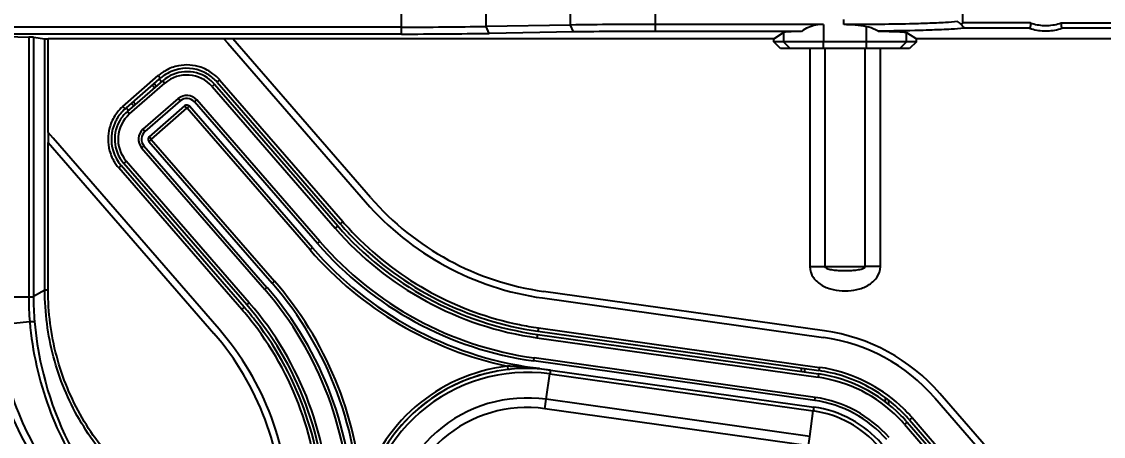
# Model space of a CAD drawing. Header units: millimetres. Extents: x -1070 to 42146, y 1440 to 12921.
# Drawn here: x 7016.2 to 7177.9, y 3689.3 to 3751.3 of the extents above; entities that cross this region are included whole.
import ezdxf

# ---------------------------------------------------------------- set-up
doc = ezdxf.new("R2010")
doc.units = ezdxf.units.MM
doc.layers.add('DIM', color=4, linetype='Continuous')
doc.styles.get("Standard").update_dxf_attribs({"font": 'arial.ttf'})
doc.dimstyles.new('ISO-200', dxfattribs={"dimtxt": 30, "dimasz": 25, "dimexe": 1.25, "dimexo": 5, "dimgap": 5, "dimtad": 1, "dimtoh": 1, "dimdec": 1, "dimdsep": 46, "dimtxsty": 'Standard', "dimcen": 2.5, "dimadec": 0, "dimazin": 0, "dimtfac": 1, "dimtdec": 1, "dimtmove": 0, "dimatfit": 3, "dimfxl": 1, "dimarcsym": 0})

# ---------------------------------------------------------------- blocks, each defined once
blk = doc.blocks.new('*D143')
at = {"layer": 'Defpoints', "color": 0, "transparency": 16777216}
for p in [(7224.27, 3872.5), (6764.27, 3662.83), (7224.27, 3662.83)]:
    blk.add_point(p, dxfattribs=at)
at = {"layer": 'DIM', "color": 0, "lineweight": -2, "transparency": 16777216}
for p, q in [((6764.27, 3667.83), (6764.27, 3873.75)), ((6789.27, 3872.5), (7199.27, 3872.5)), ((7224.27, 3667.83), (7224.27, 3873.75))]:
    blk.add_line(p, q, dxfattribs=at)
at = {"layer": 'DIM', "color": 0, "transparency": 16777216}
for points in [[(6789.27, 3876.66), (6789.27, 3868.33), (6764.27, 3872.5)], [(7199.27, 3876.66), (7199.27, 3868.33), (7224.27, 3872.5)]]:
    blk.add_solid(points, dxfattribs=at)
at = {"layer": 'DIM', "color": 0, "lineweight": -3, "transparency": 16777216, "insert": (7006.63, 3896.92), "char_height": 30, "attachment_point": 5}
blk.add_mtext('460 [1\'-6 1/8"]', dxfattribs=at)

msp = doc.modelspace()

# ---------------------------------------------------------------- linework, layer by layer
at = {"color": 7, "linetype": 'Continuous', "lineweight": -3}
for p, q in [((7072.962, 3750.487), (7072.962, 3762.289)), ((7085.64, 3750.589), (7085.64, 3762.136)), ((7098.247, 3750.794), (7098.247, 3761.828)), ((7110.925, 3750.889), (7110.925, 3761.686)), ((7156.855, 3751.105), (7156.855, 3761.02)), ((7139.073, 3750.854), (7139.073, 3751.627)), ((7156.855, 3751.105), (7156.624, 3750.934)), ((7166.987, 3751.105), (7156.855, 3751.105)), ((7171.563, 3751.105), (7181.775, 3751.105)), ((7072.962, 3750.487), (6915.587, 3750.487)), ((7072.962, 3749.452), (6915.587, 3749.452)), ((7072.962, 3749.452), (7072.962, 3750.487)), ((7098.247, 3750.794), (7085.64, 3750.589)), ((7086.078, 3749.554), (7085.64, 3750.589)), ((7098.684, 3749.759), (7086.078, 3749.554)), ((7098.684, 3749.759), (7098.247, 3750.794)), ((7110.925, 3749.854), (7110.925, 3750.889)), ((7136.059, 3750.889), (7110.925, 3750.889)), ((7132.744, 3749.854), (7110.925, 3749.854)), ((7128.62, 3748.726), (7130.068, 3749.69)), ((7130.068, 3749.69), (7130.068, 3748.276)), ((7136.059, 3750.889), (7136.059, 3748.276)), ((7142.49, 3748.276), (7142.49, 3750.533)), ((7148.481, 3749.69), (7149.929, 3748.726)), ((7148.481, 3748.276), (7148.481, 3749.69)), ((7166.856, 3750.305), (7157.064, 3750.305)), ((7182.561, 3750.305), (7171.693, 3750.305)), ((7012.291, 3749.13), (7017.256, 3748.997)), ((7017.256, 3748.997), (7017.256, 3710.122)), ((7017.97, 3748.96), (7017.97, 3710.224)), ((7017.97, 3748.96), (7019.668, 3748.739)), ((7019.668, 3734.753), (7019.668, 3748.739)), ((7020.151, 3734.753), (7020.151, 3748.726)), ((7046.43, 3748.726), (7020.151, 3748.726)), ((7046.43, 3748.726), (7047, 3748.07)), ((7047.755, 3748.726), (7046.43, 3748.726)), ((7047, 3748.07), (7067.59, 3724.384)), ((7068.345, 3725.04), (7047.755, 3748.726)), ((7128.62, 3748.726), (7047.755, 3748.726)), ((7128.62, 3748.276), (7128.62, 3748.726)), ((7129.622, 3747.276), (7128.62, 3748.276)), ((7130.068, 3748.276), (7128.62, 3748.276)), ((7131.066, 3747.276), (7130.068, 3748.276)), ((7130.155, 3748.276), (7130.068, 3748.276)), ((7131.929, 3748.276), (7130.155, 3748.276)), ((7133.151, 3748.276), (7131.929, 3748.276)), ((7133.837, 3748.276), (7133.151, 3748.276)), ((7135.303, 3748.276), (7133.837, 3748.276)), ((7136.059, 3748.276), (7135.303, 3748.276)), ((7136.059, 3747.276), (7136.059, 3748.276)), ((7142.49, 3748.276), (7136.059, 3748.276)), ((7142.49, 3747.276), (7142.49, 3748.276)), ((7144.712, 3748.276), (7142.49, 3748.276)), ((7145.398, 3748.276), (7144.712, 3748.276)), ((7146.62, 3748.276), (7145.398, 3748.276)), ((7148.481, 3748.276), (7146.62, 3748.276)), ((7147.483, 3747.276), (7148.481, 3748.276)), ((7149.929, 3748.276), (7148.481, 3748.276)), ((7149.929, 3748.276), (7148.927, 3747.276)), ((7149.929, 3748.276), (7149.929, 3748.726)), ((7193.033, 3748.726), (7149.929, 3748.726)), ((7130.068, 3747.276), (7129.622, 3747.276)), ((7131.066, 3747.276), (7130.068, 3747.276)), ((7132.618, 3747.276), (7131.066, 3747.276)), ((7133.64, 3747.276), (7132.618, 3747.276)), ((7135.413, 3747.276), (7133.64, 3747.276)), ((7134.001, 3747.276), (7134.001, 3714.726)), ((7136.059, 3747.276), (7135.413, 3747.276)), ((7142.49, 3747.276), (7136.059, 3747.276)), ((7136.245, 3747.276), (7136.245, 3714.726)), ((7142.304, 3714.726), (7142.304, 3747.276)), ((7144.909, 3747.276), (7142.49, 3747.276)), ((7144.548, 3714.726), (7144.548, 3747.276)), ((7145.931, 3747.276), (7144.909, 3747.276)), ((7147.404, 3747.276), (7145.931, 3747.276)), ((7147.483, 3747.276), (7147.404, 3747.276)), ((7148.481, 3747.276), (7147.483, 3747.276)), ((7148.927, 3747.276), (7148.481, 3747.276)), ((7031.345, 3738.642), (7036.628, 3743.234)), ((7036.628, 3743.234), (7036.956, 3742.857)), ((7031.862, 3738.429), (7036.768, 3742.693)), ((7032.001, 3737.887), (7037.284, 3742.48)), ((7032.329, 3737.51), (7037.612, 3742.102)), ((7035.743, 3741.802), (7036.071, 3741.425)), ((7036.013, 3742.037), (7036.341, 3741.66)), ((7036.768, 3742.693), (7036.956, 3742.857)), ((7037.096, 3742.316), (7036.768, 3742.693)), ((7037.284, 3742.48), (7037.612, 3742.102)), ((7045.044, 3741.937), (7044.666, 3741.609)), ((7044.666, 3741.609), (7063.062, 3720.448)), ((7045.044, 3741.937), (7063.439, 3720.776)), ((7045.798, 3742.593), (7045.421, 3742.265)), ((7045.421, 3742.265), (7063.816, 3721.104)), ((7045.798, 3742.593), (7064.194, 3721.432)), ((7039.608, 3739.807), (7034.325, 3735.214)), ((7039.909, 3739.461), (7039.608, 3739.807)), ((7031.345, 3738.642), (7031.673, 3738.265)), ((7031.673, 3738.265), (7031.862, 3738.429)), ((7031.862, 3738.429), (7032.19, 3738.051)), ((7032.945, 3738.707), (7032.617, 3739.085)), ((7033.215, 3738.942), (7032.887, 3739.319)), ((7039.909, 3739.461), (7034.626, 3734.868)), ((7040.565, 3738.706), (7035.282, 3734.114)), ((7040.865, 3738.36), (7035.582, 3733.768)), ((7040.865, 3738.36), (7040.565, 3738.706)), ((7040.924, 3738.356), (7041.27, 3738.657)), ((7059.32, 3717.195), (7040.924, 3738.356)), ((7059.665, 3717.495), (7041.27, 3738.657)), ((7042.025, 3739.313), (7042.371, 3739.613)), ((7060.42, 3718.151), (7042.025, 3739.313)), ((7060.766, 3718.452), (7042.371, 3739.613)), ((7032.001, 3737.887), (7032.329, 3737.51)), ((7034.626, 3734.868), (7034.325, 3735.214)), ((7019.668, 3733.228), (7019.668, 3734.753)), ((7020.151, 3734.753), (7020.151, 3733.228)), ((7020.906, 3733.884), (7020.151, 3734.753)), ((7045.703, 3705.358), (7020.906, 3733.884)), ((7035.578, 3733.709), (7035.232, 3733.408)), ((7035.232, 3733.408), (7053.628, 3712.247)), ((7035.582, 3733.768), (7035.282, 3734.114)), ((7035.578, 3733.709), (7053.974, 3712.547)), ((7019.668, 3711.204), (7019.668, 3733.228)), ((7020.151, 3733.228), (7044.949, 3704.702)), ((7020.151, 3711.204), (7020.151, 3733.228)), ((7034.478, 3732.752), (7034.132, 3732.452)), ((7034.132, 3732.452), (7052.527, 3711.29)), ((7034.478, 3732.752), (7052.873, 3711.591)), ((7031.459, 3730.128), (7031.836, 3730.456)), ((7049.854, 3708.967), (7031.459, 3730.128)), ((7050.232, 3709.295), (7031.836, 3730.456)), ((7030.704, 3729.472), (7031.082, 3729.8)), ((7049.1, 3708.31), (7030.704, 3729.472)), ((7049.477, 3708.639), (7031.082, 3729.8)), ((7063.439, 3720.776), (7063.062, 3720.448)), ((7064.194, 3721.432), (7063.816, 3721.104)), ((7059.32, 3717.195), (7059.665, 3717.495)), ((7060.42, 3718.151), (7060.766, 3718.452)), ((7134.001, 3714.726), (7136.245, 3714.726)), ((7136.245, 3714.726), (7142.304, 3714.726)), ((7144.548, 3714.726), (7142.304, 3714.726)), ((7053.974, 3712.547), (7053.628, 3712.247)), ((7019.668, 3711.204), (7017.97, 3710.224)), ((7020.151, 3711.204), (7019.668, 3711.204)), ((7052.873, 3711.591), (7052.527, 3711.29)), ((7136.204, 3705.1), (7094.197, 3711.003)), ((7017.256, 3710.122), (7012.291, 3710.122)), ((7049.854, 3708.967), (7050.232, 3709.295)), ((7094.058, 3710.013), (7136.065, 3704.109)), ((7049.1, 3708.31), (7049.477, 3708.639)), ((7017.409, 3706.432), (7012.481, 3705.975)), ((7093.293, 3704.566), (7093.223, 3704.071)), ((7093.293, 3704.566), (7135.299, 3698.663)), ((7093.432, 3705.557), (7093.362, 3705.062)), ((7093.362, 3705.062), (7135.369, 3699.158)), ((7093.432, 3705.557), (7135.438, 3699.653)), ((7093.223, 3704.071), (7135.23, 3698.168)), ((7092.736, 3700.605), (7092.8, 3701.059)), ((7134.806, 3695.156), (7092.8, 3701.059)), ((7088.81, 3699.818), (7088.868, 3699.322)), ((7088.891, 3699.815), (7088.81, 3699.818)), ((7134.742, 3694.702), (7092.736, 3700.605)), ((7093.603, 3699.474), (7095.23, 3699.245)), ((7132.775, 3699.018), (7132.775, 3699.523)), ((7133.275, 3698.947), (7133.275, 3699.452)), ((7135.438, 3699.653), (7135.369, 3699.158)), ((7094.616, 3694.874), (7095.149, 3698.665)), ((7095.23, 3699.245), (7095.149, 3698.665)), ((7095.149, 3698.665), (7134.522, 3693.131)), ((7095.23, 3699.245), (7134.603, 3693.711)), ((7135.299, 3698.663), (7135.23, 3698.168)), ((7094.419, 3693.473), (7094.616, 3694.874)), ((7133.989, 3689.34), (7094.616, 3694.874)), ((7134.742, 3694.702), (7134.806, 3695.156)), ((7145.275, 3695.144), (7145.275, 3694.768)), ((7145.275, 3694.768), (7145.275, 3694.509)), ((7145.775, 3694.768), (7145.775, 3694.131)), ((7152.684, 3695.086), (7175.675, 3668.637)), ((7176.43, 3669.293), (7153.439, 3695.742)), ((7133.792, 3687.94), (7094.419, 3693.473)), ((7133.989, 3689.34), (7134.522, 3693.131)), ((7134.603, 3693.711), (7134.522, 3693.131)), ((7148.533, 3691.477), (7148.156, 3691.149)), ((7148.533, 3691.477), (7171.525, 3665.029)), ((7149.288, 3692.133), (7148.911, 3691.805)), ((7148.911, 3691.805), (7171.902, 3665.357)), ((7149.288, 3692.133), (7172.279, 3665.685)), ((7148.156, 3691.149), (7171.147, 3664.701)), ((7133.792, 3687.94), (7133.989, 3689.34))]:
    msp.add_line(p, q, dxfattribs=at)
for centre, radius, start, end in [((7137.026, 3723.586), 33.645, 54.37453, 55.4678), ((7169.275, 3757.826), 7.1, 251.20149, 267.90276), ((7169.275, 3757.826), 7.1, 272.09723, 288.79988), ((7073.369, 4491.155), 740.667, 269.968484, 270.949244), ((7073.383, 4542.126), 792.674, 269.969533, 270.917575), ((7110.812, 2917.907), 832.982, 89.992211, 90.86428), ((7110.816, 2973.38), 776.473, 89.991933, 90.895177), ((7103.052, 3712.931), 65.682, 34.68136, 35.35071), ((7169.275, 3757.826), 7.9, 252.19459, 268.02127), ((7169.275, 3757.826), 7.9, 268.02127, 271.97873), ((7169.275, 3757.826), 7.1, 267.90276, 272.09723), ((7169.275, 3757.826), 7.9, 271.97873, 279.89268), ((7169.275, 3757.826), 7.9, 279.89268, 287.80542), ((7040.893, 3738.329), 6.5, 101.2195, 119.14648), ((7040.893, 3738.329), 6.5, 71.12773, 101.2195), ((7040.893, 3738.329), 6.5, 125.029, 131), ((7040.893, 3738.329), 6, 124.99977, 131), ((7040.893, 3738.329), 6.5, 119.14648, 125.029), ((7040.893, 3738.329), 5.5, 56, 131), ((7040.893, 3738.329), 6, 112.99932, 124.99977), ((7040.893, 3738.329), 5, 41, 131), ((7040.893, 3738.329), 6, 106.99906, 112.99932), ((7040.893, 3738.329), 6, 64.99952, 106.99906), ((7040.893, 3738.329), 6.5, 53.09694, 71.12773), ((7040.893, 3738.329), 6, 58.99963, 64.99952), ((7040.893, 3738.329), 6, 41, 58.99963), ((7040.893, 3738.329), 6.5, 41, 53.09694), ((7040.893, 3738.329), 5.5, 41, 56), ((7040.893, 3738.329), 1.958, 41, 131), ((7040.893, 3738.329), 1.5, 41, 131), ((7035.61, 3733.736), 6.5, 131, 143.09694), ((7035.61, 3733.736), 6, 131, 148.99963), ((7040.893, 3738.329), 0.5, 41, 131), ((7040.893, 3738.329), 0.0417, 41, 131), ((7035.61, 3733.736), 6.5, 143.09694, 161.12773), ((7035.61, 3733.736), 5.5, 146, 221), ((7035.61, 3733.736), 6, 148.99963, 154.99952), ((7035.61, 3733.736), 5, 131, 221), ((7035.61, 3733.736), 5.5, 131, 146), ((7035.61, 3733.736), 6.5, 161.12773, 191.2195), ((7035.61, 3733.736), 6, 154.99952, 196.99906), ((7035.61, 3733.736), 1.958, 131, 221), ((7035.61, 3733.736), 1.5, 131, 221), ((7035.61, 3733.736), 0.5, 131, 221), ((7035.61, 3733.736), 0.0417, 131, 221), ((7035.61, 3733.736), 6.5, 191.2195, 209.14648), ((7035.61, 3733.736), 6, 196.99906, 202.99932), ((7035.61, 3733.736), 6.5, 209.14648, 215.029), ((7035.61, 3733.736), 6, 202.99932, 214.99977), ((7035.61, 3733.736), 6, 214.99977, 221), ((7035.61, 3733.736), 6.5, 215.029, 221), ((7100.042, 3752.594), 43, 221, 262), ((7100.042, 3752.594), 42, 221, 262), ((7100.042, 3752.594), 49, 221, 262), ((7100.042, 3752.594), 48.5, 221, 262), ((7100.042, 3752.594), 48, 221, 224.41667), ((7100.042, 3752.594), 47.5, 221, 224.41991), ((7100.042, 3752.594), 48, 224.41667, 262), ((7100.042, 3752.594), 47.5, 224.41991, 258.58001), ((7100.042, 3752.594), 53.958, 221, 257.98531), ((7100.042, 3752.594), 53.5, 221, 262), ((7100.042, 3752.594), 52.5, 221, 262), ((7100.042, 3752.594), 52.042, 221, 262), ((7013.251, 3677.148), 53.958, 4.01469, 41), ((7013.251, 3677.148), 52.042, 0, 41), ((7013.251, 3677.148), 52.5, 0, 41), ((7013.251, 3677.148), 53.5, 0, 41), ((7056.929, 3709.915), 39.674, 179.70121, 185.03762), ((7057.693, 3709.987), 39.723, 179.65851, 185.06359), ((7013.251, 3677.148), 49, 0, 41), ((7013.251, 3677.148), 47.5, 37.58001, 41), ((7013.251, 3677.148), 48, 37.58333, 41), ((7013.251, 3677.148), 48.5, 0, 41), ((7013.251, 3677.148), 47.5, 0, 37.58001), ((7013.251, 3677.148), 48, 0, 37.58333), ((7100.042, 3752.594), 47.5, 258.58001, 262), ((7013.251, 3677.148), 42, 0, 41), ((7013.251, 3677.148), 43, 0, 41), ((7132.307, 3677.372), 28, 41, 82), ((7132.307, 3677.372), 27, 41, 82), ((7091.751, 3674.488), 25, 82, 180), ((7091.751, 3674.488), 25.5, 96.62169, 165.37831), ((7085.674, 3626.464), 73.422, 87.07052, 87.48888), ((7091.751, 3674.488), 25, 95.54033, 96.52864), ((7091.751, 3674.488), 25, 89.4012, 92.90091), ((7091.751, 3674.488), 25, 86.59406, 89.27451), ((7100.042, 3752.594), 53.5, 262, 263.11488), ((7091.751, 3674.488), 25, 85.66097, 86.59406), ((7132.307, 3677.372), 22.5, 77.41161, 82), ((7132.307, 3677.372), 22.5, 45.58672, 77.41161), ((7091.751, 3674.488), 24.414, 82, 180), ((7091.751, 3674.488), 25, 100.75924, 161.24086), ((7091.751, 3674.488), 25, 100.02905, 100.75924), ((7132.307, 3677.372), 21, 44.43654, 82), ((7132.307, 3677.372), 21.5, 44.41667, 82), ((7132.307, 3677.372), 22, 77.44445, 82), ((7132.307, 3677.372), 22, 53.86331, 77.44445), ((7091.751, 3674.488), 20.586, 82, 180), ((7132.307, 3677.372), 17.5, 41, 82), ((7132.307, 3677.372), 17.958, 41, 82), ((7132.307, 3677.372), 22, 45.55557, 53.86331), ((7091.751, 3674.488), 19.172, 82, 180), ((7132.307, 3677.372), 15.914, 41, 82), ((7132.307, 3677.372), 16.5, 41, 82), ((7132.307, 3677.372), 22, 41, 45.55557), ((7132.307, 3677.372), 22.5, 41, 45.58672), ((7132.307, 3677.372), 21, 41, 44.43654), ((7132.307, 3677.372), 21.5, 41, 44.41667)]:
    msp.add_arc(centre, radius, start, end, dxfattribs=at)
for centre, major_axis, ratio, start_param, end_param in [((7136.059, 3749.679), (6, 0), 0.0349208, 2.1562982, 3.0892328), ((7136.059, 3744.676), (0, 6.213), 0.9656888, 0.1917384, 0.5855018), ((7136.059, 3744.676), (0, 6.213), 0.9656888, 0, 0.1917384), ((7016.038, 3748.942), (2, 0), 0.0349208, 0.2617994, 0.9162979), ((7020.151, 3748.743), (0.5, 0), 0.0349208, -2.8797933, -1.5707963)]:
    msp.add_ellipse(centre, major_axis=major_axis, ratio=ratio, start_param=start_param, end_param=end_param, dxfattribs=at)
for points, knots in [([(7156.099, 3751.303), (7155.49, 3751.237), (7153.991, 3751.138), (7152.491, 3751.073), (7151.602, 3751.042)], [0, 0, 0, 0, 0.4073525, 1, 1, 1, 1]), ([(7166.986, 3751.105), (7166.982, 3751.037), (7166.965, 3750.869), (7166.99, 3750.593), (7166.912, 3750.393), (7166.856, 3750.305)], [0, 0, 0, 0, 0.2473245, 0.6185401, 1, 1, 1, 1]), ([(7171.563, 3751.105), (7171.567, 3751.037), (7171.584, 3750.869), (7171.56, 3750.593), (7171.638, 3750.393), (7171.693, 3750.305)], [0, 0, 0, 0, 0.2473448, 0.6185768, 1, 1, 1, 1]), ([(7151.602, 3751.042), (7150.702, 3751.009), (7146.527, 3750.891), (7142.349, 3750.854), (7139.073, 3750.854)], [0, 0, 0, 0, 0.2156387, 1, 1, 1, 1]), ([(7144.219, 3749.88), (7144.087, 3749.956), (7143.541, 3750.244), (7142.947, 3750.448), (7142.49, 3750.533)], [0, 0, 0, 0, 0.2466848, 1, 1, 1, 1]), ([(7152.299, 3750.042), (7151.703, 3750.022), (7149.011, 3749.943), (7146.317, 3749.9), (7144.219, 3749.88)], [0, 0, 0, 0, 0.221178, 1, 1, 1, 1]), ([(7144.219, 3749.88), (7144.77, 3749.874), (7145.561, 3749.862), (7146.557, 3749.834), (7147.174, 3749.812), (7147.679, 3749.785), (7148.066, 3749.761), (7148.315, 3749.726), (7148.448, 3749.713), (7148.481, 3749.69)], [0, 0, 0, 0, 0.387146, 0.5551067, 0.7004998, 0.8200292, 0.9110416, 0.9713436, 1, 1, 1, 1]), ([(7157.064, 3750.305), (7156.421, 3750.239), (7154.832, 3750.14), (7153.242, 3750.074), (7152.298, 3750.042)], [0, 0, 0, 0, 0.4063358, 1, 1, 1, 1]), ([(7134.001, 3714.726), (7134, 3714.142), (7134.424, 3712.953), (7135.823, 3711.802), (7137.503, 3711.186), (7139.278, 3710.997), (7141.052, 3711.187), (7142.731, 3711.805), (7144.128, 3712.957), (7144.548, 3714.143), (7144.548, 3714.726)], [0, 0, 0, 0, 0.1241956, 0.2491828, 0.3746222, 0.5002097, 0.6257846, 0.7511886, 0.8760819, 1, 1, 1, 1]), ([(7136.245, 3714.726), (7136.245, 3714.599), (7136.528, 3714.425), (7136.997, 3714.285), (7137.67, 3714.181), (7138.466, 3714.127), (7139.275, 3714.109), (7140.085, 3714.127), (7140.88, 3714.181), (7141.553, 3714.286), (7142.023, 3714.425), (7142.304, 3714.599), (7142.304, 3714.726)], [0, 0, 0, 0, 0.0599779, 0.1215598, 0.2461422, 0.3726029, 0.5000876, 0.6275682, 0.7540187, 0.8785824, 0.9401347, 1, 1, 1, 1]), ([(7038.987, 3677.744), (7036.075, 3679.427), (7030.656, 3683.561), (7024.436, 3691.65), (7020.542, 3701.081), (7019.67, 3707.841), (7019.668, 3711.204)], [0, 0, 0, 0, 0.2500232, 0.5000001, 0.7499771, 1, 1, 1, 1]), ([(7039.228, 3678.162), (7036.352, 3679.823), (7030.999, 3683.904), (7024.854, 3691.891), (7021.009, 3701.206), (7020.152, 3707.882), (7020.151, 3711.204)], [0, 0, 0, 0, 0.2500212, 0.4999999, 0.7499783, 1, 1, 1, 1]), ([(7017.97, 3710.224), (7017.943, 3710.186), (7017.862, 3710.117), (7017.688, 3710.113), (7017.488, 3710.133), (7017.337, 3710.128), (7017.256, 3710.129)], [0, 0, 0, 0, 0.1849799, 0.3987314, 0.6732483, 1, 1, 1, 1]), ([(7021.534, 3681.254), (7018.724, 3684.655), (7014.032, 3692.503), (7011.752, 3701.36), (7011.272, 3705.925)], [0, 0, 0, 0, 0.4901105, 1, 1, 1, 1]), ([(7022.304, 3681.638), (7019.601, 3685.02), (7015.111, 3692.788), (7012.939, 3701.491), (7012.481, 3705.975)], [0, 0, 0, 0, 0.4899451, 1, 1, 1, 1]), ([(7018.125, 3706.481), (7018.087, 3706.48), (7017.849, 3706.467), (7017.61, 3706.448), (7017.409, 3706.432)], [0, 0, 0, 0, 0.1569729, 1, 1, 1, 1]), ([(7017.409, 3706.432), (7017.801, 3702.048), (7019.686, 3693.565), (7023.692, 3685.839), (7026.146, 3682.454)], [0, 0, 0, 0, 0.5128721, 1, 1, 1, 1]), ([(7018.125, 3706.481), (7018.325, 3704.237), (7019.657, 3695.695), (7023.168, 3687.442), (7026.923, 3682.273)], [0, 0, 0, 0, 0.2607031, 1, 1, 1, 1]), ([(7093.628, 3699.475), (7093.279, 3699.51), (7092.579, 3699.566), (7091.18, 3699.687), (7090.128, 3699.753), (7089.426, 3699.789)], [0, 0, 0, 0, 0.2498956, 0.4997465, 1, 1, 1, 1])]:
    msp.add_open_spline(points, degree=3, knots=knots, dxfattribs=at)
msp.add_open_spline([(7142.49, 3750.533), (7141.365, 3750.743), (7140.217, 3750.854), (7139.073, 3750.854)], degree=3, dxfattribs=at)

# ---------------------------------------------------------------- dimensions: what is measured, and where the dimension line sits
at = {"layer": 'DIM', "color": 7, "lineweight": -3}
dim = msp.add_linear_dim(base=(7224.275, 3872.497), p1=(6764.275, 3662.826), p2=(7224.275, 3662.826), dimstyle='ISO-200', dxfattribs=at)
dim.commit()
dim.dimension.update_dxf_attribs({"geometry": '*D143', "text_midpoint": (7006.631, 3872.497), "dimtype": 160})

doc.saveas('drawing.dxf')
